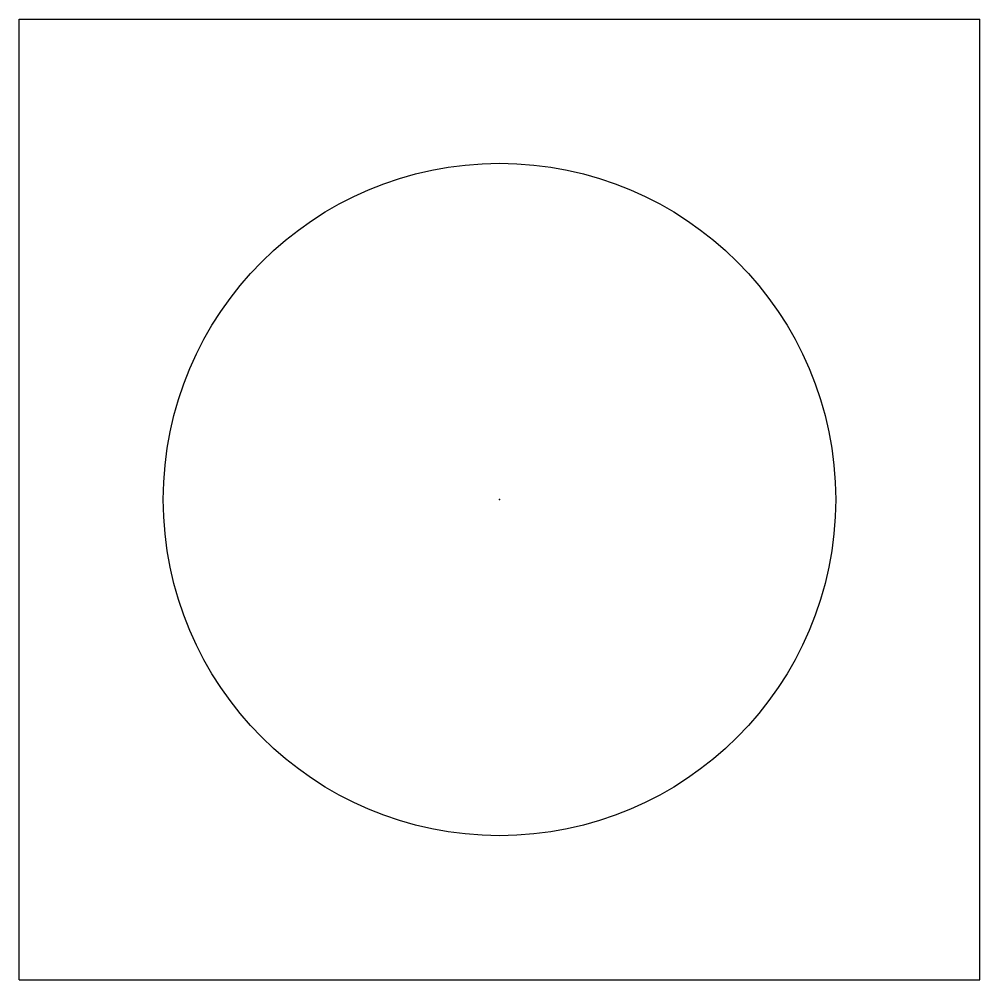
# Model space of a CAD drawing. Header units: millimetres. Extents: x -50 to 50, y -50 to 50.
import ezdxf

# ---------------------------------------------------------------- set-up
doc = ezdxf.new("R2010")
doc.units = ezdxf.units.MM
doc.header["$PDSIZE"] = -1

msp = doc.modelspace()

# ---------------------------------------------------------------- linework, layer by layer
at = {"color": 7, "linetype": 'Continuous'}
for p, q in [((-50, -50), (-50, 50)), ((-50, 50), (50, 50)), ((50, -50), (50, 50)), ((-50, -50), (50, -50))]:
    msp.add_line(p, q, dxfattribs=at)
msp.add_circle((0, 0), 35, dxfattribs=at)
msp.add_point((0, 0), dxfattribs=at)

doc.saveas('drawing.dxf')
